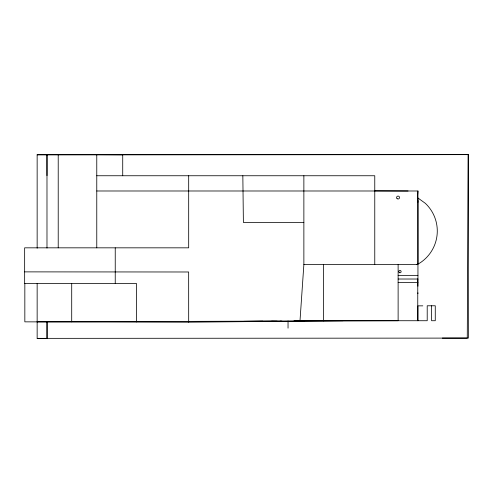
<?xml version="1.0" encoding="UTF-8"?>
<svg xmlns="http://www.w3.org/2000/svg" width="493" height="493" viewBox="0 0 493 493"><rect width="100%" height="100%" fill="white"/><g stroke="black" fill="none" stroke-linecap="round" stroke-linejoin="round"><path stroke-width="0.74" d="M37.148 154.901L468.233 154.636L467.259 338.093L442.307 338.093M417.947 202.216L417.435 197.625L417.947 190.988L96.77 190.988M303.867 175.748L303.867 264.587L300.003 320.727L427.209 320.727L427.209 305.777L435.27 305.777L435.27 320.727L431.609 320.727L431.609 305.777M416.579 264.587L419.223 263.404A38.06 38.06 0 0 0 425.336 203.326L417.435 197.625M262.824 321.19L243.727 321.356L282.076 321.177M24.835 283.5L24.835 321.849L188.683 322.188L343.048 320.727M243.727 321.356L277.214 321.19M37.148 321.849L398.122 320.727L398.122 264.587M468.233 154.636L37.148 154.636L37.148 248.219M96.77 175.748L374.766 175.748L374.766 264.587M374.766 190.846L408.075 190.988M303.867 222.448L243.388 222.448L242.839 175.748M303.867 264.587L417.947 264.587M24.65 271.877L188.659 271.988L188.683 322.188M398.122 275.365L417.947 275.365M398.122 279.02L417.947 279.02M398.122 282.538L417.947 282.538M422.809 305.845L417.947 305.845L417.947 320.727M294.007 320.968L304.458 320.961L294.007 321.134M37.148 283.5L37.148 338.364L468.35 338.093L468.233 154.636M37.148 338.364L46.983 338.364L46.983 321.849M96.77 247.831L96.77 154.636L122.72 154.784L122.72 175.748M271.588 321.19L276.856 321.356M280.258 321.177L281.768 321.307M417.91 199.406L417.947 263.971M46.995 175.625L46.983 154.901L46.983 248.078M47.088 321.467L47.1 338.358M417.947 190.988L417.947 286.217M417.947 292.799L417.947 293.606M417.762 279.02L417.762 320.727M323.457 264.587L323.457 320.912M288.041 320.974L288.041 328.159M188.683 175.748L188.683 247.831L24.65 247.831L24.65 283.5L136.493 283.5L136.493 321.947M115.239 247.831L115.239 283.5M71.707 283.5L71.707 321.849M58.217 154.784L58.217 247.831M399.361 272.629A1.171 1.171 0 0 0 401.129 271.631A1.171 1.171 0 0 0 399.385 270.595A1.171 1.171 0 0 0 399.361 272.629M397.062 198.611A1.467 1.467 0 0 0 399.49 197.878A1.467 1.467 0 0 0 397.641 196.14A1.467 1.467 0 0 0 397.062 198.611"/></g></svg>
